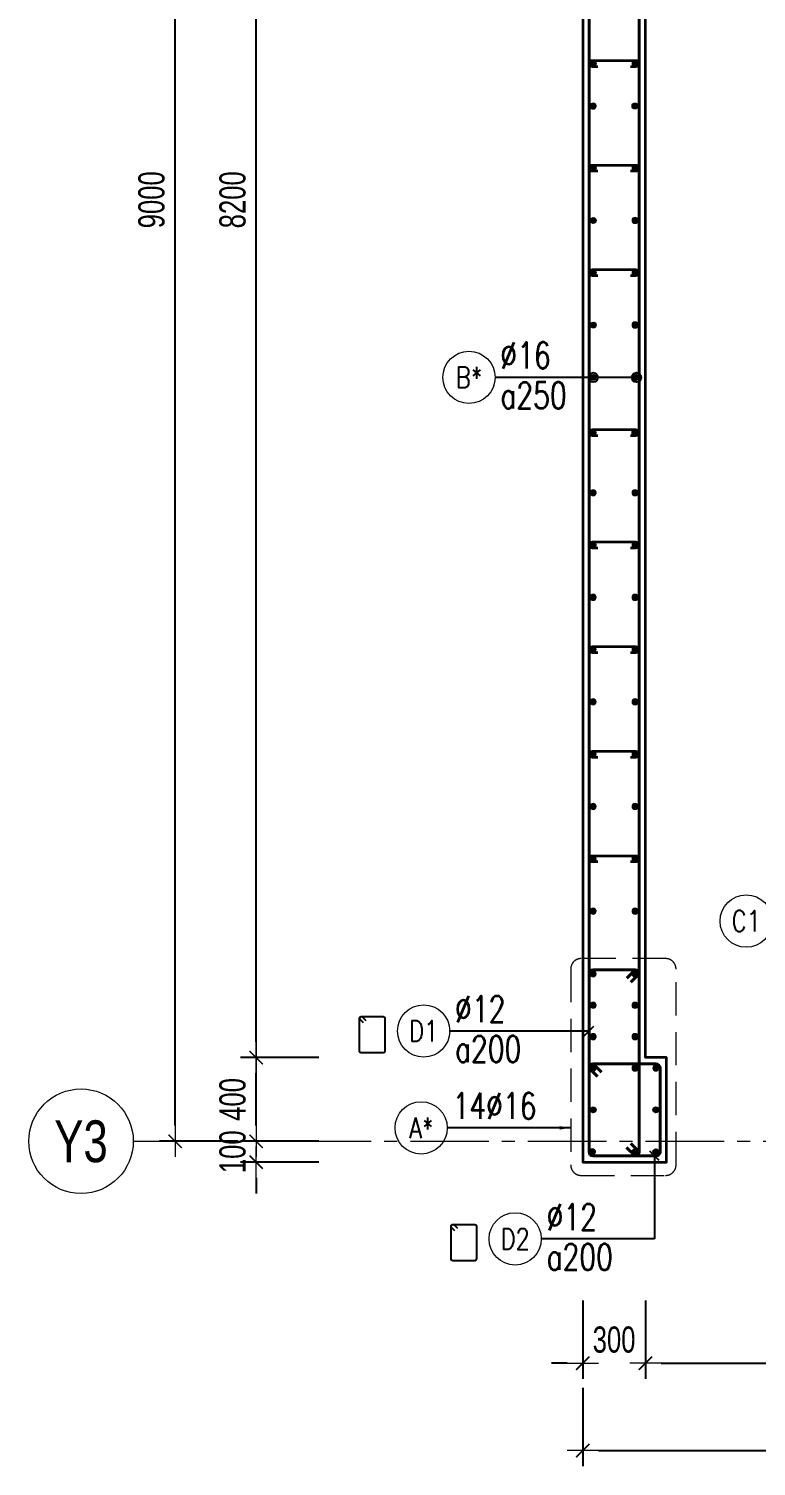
# Model space of a CAD drawing. Header units: millimetres. Extents: x 738475 to 1279438, y -34239 to 156422.
# Drawn here: x 1060104 to 1063583, y 48165 to 55035 of the extents above; entities that cross this region are included whole.
import ezdxf
from ezdxf.enums import TextEntityAlignment as Align

# ---------------------------------------------------------------- set-up
doc = ezdxf.new("R2010")
doc.units = ezdxf.units.MM
doc.header["$MEASUREMENT"] = 0
for name, pattern in [('HIDDEN2', [4.7625, 3.175, -1.5875]), ('HT_Dim Grid$0$CENTER2', [1.125, 0.75, -0.125, 0.125, -0.125]), ('HT_Grid$0$CENTER2', [1.125, 0.75, -0.125, 0.125, -0.125])]:
    doc.linetypes.add(name, pattern=pattern)
doc.layers.get('0').update_dxf_attribs({"lineweight": 20})
doc.layers.get('Defpoints').update_dxf_attribs({"color": 151, "lineweight": 9})
for name, color, linetype, lineweight in [('HT_Dim Grid$0$NDC_S_AXIS', 5, 'HT_Dim Grid$0$CENTER2', 13), ('HT_Dim Grid$0$NDC_S_SYMBOL', 1, 'Continuous', 15), ('HT_Dim Grid$0$NDC_S_TEXT SYMBOL', 7, 'Continuous', 20), ('HT_Grid$0$NDC_S_AXIS', 5, 'HT_Grid$0$CENTER2', 13), ('KC-LEADER', 153, 'Continuous', 18), ('KC-THEP', 6, 'Continuous', 40), ('NDC_S_DIM', 1, 'Continuous', 15), ('NDC_S_HIDDEN', 8, 'HIDDEN2', 13), ('NDC_S_LEADER', 1, 'Continuous', 15), ('NDC_S_REBAR', 4, 'Continuous', 35), ('NDC_S_STIRRUP', 4, 'Continuous', 40), ('NDC_S_VN TEXT', 7, 'Continuous', 20), ('NDC_S_WALL', 6, 'Continuous', 35)]:
    doc.layers.add(name, color=color, linetype=linetype, lineweight=lineweight)
doc.layers.add('Ligature', color=1, linetype='Continuous')
doc.styles.add('HT_Dim Grid$0$NDC_ANNO', font='', dxfattribs={"width": 0.8})
doc.styles.add('NDC_ARIAL', font='arial.ttf', dxfattribs={"width": 0.85})
doc.styles.add('NDC_DIM', font='', dxfattribs={"width": 0.75})
doc.styles.add('NDC_EN TXT', font='romans.shx', dxfattribs={"width": 0.8})
doc.styles.get('HT_Dim Grid$0$NDC_ANNO').set_extended_font_data('Dotum')
doc.styles.get('NDC_DIM').set_extended_font_data('Dotum')
doc.dimstyles.new('NDC_1-50', dxfattribs={"dimscale": 50, "dimtxt": 2.5, "dimasz": 1, "dimexe": 1.5, "dimexo": 0, "dimgap": 0.8, "dimtad": 1, "dimdec": 0, "dimdsep": 46, "dimtxsty": 'NDC_ARIAL', "dimblk": 'DIMMARK', "dimcen": 49999.938995, "dimdle": 1.5, "dimclrd": 1, "dimclre": 1, "dimclrt": 3, "dimadec": 0, "dimazin": 0, "dimtfac": 1, "dimtdec": 0, "dimtix": 1, "dimtmove": 2, "dimatfit": 3, "dimfxl": 1, "dimarcsym": 0})
doc.dimstyles.new('NDC_dim_30', dxfattribs={"dimscale": 30, "dimtxt": 2.5, "dimasz": 1.5, "dimexe": 1.5, "dimexo": 2.5, "dimgap": 1, "dimtad": 1, "dimdec": 0, "dimzin": 0, "dimdsep": 46, "dimtxsty": 'NDC_DIM', "dimblk": 'DIMMARK', "dimcen": 0.09, "dimdle": 1.2, "dimclrd": 1, "dimclre": 1, "dimclrt": 3, "dimadec": 0, "dimazin": 0, "dimtfac": 1, "dimtdec": 0, "dimtix": 1, "dimtofl": 0, "dimtmove": 0, "dimatfit": 3, "dimfxl": 6, "dimfxlon": 1, "dimtolj": 1, "dimtzin": 0, "dimarcsym": 0})
doc.dimstyles.new('NDC_dim_50', dxfattribs={"dimscale": 50, "dimtxt": 2.5, "dimasz": 1.5, "dimexe": 1.5, "dimexo": 2.5, "dimgap": 1, "dimtad": 1, "dimdec": 0, "dimzin": 0, "dimdsep": 46, "dimtxsty": 'NDC_DIM', "dimblk": 'DIMMARK', "dimcen": 0.09, "dimdle": 1.2, "dimclrd": 1, "dimclre": 1, "dimclrt": 3, "dimadec": 0, "dimazin": 0, "dimtfac": 1, "dimtdec": 0, "dimtix": 1, "dimtofl": 0, "dimtmove": 0, "dimatfit": 3, "dimfxl": 6, "dimfxlon": 1, "dimtolj": 1, "dimtzin": 0, "dimarcsym": 0})

# ---------------------------------------------------------------- blocks, each defined once
blk = doc.blocks.new('THEP')
at = {"layer": 'KC-LEADER', "color": 6}
blk.add_circle((0, 0), 14, dxfattribs=at)
at = {"layer": 'KC-THEP'}
for p, q in [((-14, 0), (14, 0)), ((9.9, 9.9), (-9.9, -9.9)), ((-9.9, 9.9), (9.9, -9.9)), ((0, 14), (0, -14))]:
    blk.add_line(p, q, dxfattribs=at)
blk = doc.blocks.new('DIMMARK')
at = {"layer": 'NDC_S_DIM', "color": 1}
blk.add_line((-1.5, 0), (1, 0), dxfattribs=at)
at = {"layer": 'NDC_S_DIM', "color": 2, "const_width": 0.1}
blk.add_lwpolyline([(-0.424, -0.424), (0.424, 0.424)], dxfattribs=at)
blk = doc.blocks.new('*U13')
blk.add_circle((-2.5, 0), 2.5)
at = {"layer": 'NDC_S_VN TEXT', "color": 3, "style": 'NDC_EN TXT', "width": 0.75}
blk.add_attdef('DK1', (0.5, 0.85), '', height=2.5, dxfattribs=at)
at = {"layer": 'NDC_S_VN TEXT', "color": 7, "style": 'NDC_EN TXT', "width": 0.8}
blk.add_attdef('SH2', text='', height=2, dxfattribs=at).set_placement((-2.5, 0), align=Align.MIDDLE)
blk = doc.blocks.new('*U11')
blk.add_circle((-2.5, 0), 2.5)
at = {"layer": 'NDC_S_VN TEXT', "color": 3, "style": 'NDC_EN TXT', "width": 0.75}
for tag, p in [('DK1', (0.5, 0.85)), ('KC1', (0.5, -2.97))]:
    blk.add_attdef(tag, p, '', height=2.5, dxfattribs=at)
at = {"layer": 'NDC_S_VN TEXT', "color": 7, "style": 'NDC_EN TXT', "width": 0.8}
blk.add_attdef('SH2', text='', height=2, dxfattribs=at).set_placement((-2.5, 0), align=Align.MIDDLE)
blk = doc.blocks.new('*U12')
blk.add_circle((-2.5, 0), 2.5)
at = {"layer": 'NDC_S_VN TEXT', "color": 3, "style": 'NDC_EN TXT', "width": 0.75}
for tag, p in [('DK1', (0.5, 0.85)), ('KC1', (0.5, -2.97))]:
    blk.add_attdef(tag, p, '', height=2.5, dxfattribs=at)
at = {"layer": 'NDC_S_VN TEXT', "color": 7, "style": 'NDC_EN TXT', "width": 0.8}
blk.add_attdef('SH2', text='', height=2, dxfattribs=at).set_placement((-2.5, 0), align=Align.MIDDLE)
blk = doc.blocks.new('*D758')
at = {"layer": 'Defpoints', "color": 0, "transparency": 16777216}
for p in [(1063053.3, 50539), (1062753.3, 50039), (1063053.3, 48656.8)]:
    blk.add_point(p, dxfattribs=at)
at = {"layer": 'NDC_S_DIM', "color": 1, "lineweight": -2, "transparency": 16777216}
for p, q in [((1062753.3, 48956.8), (1062753.3, 48581.8)), ((1063053.3, 48956.8), (1063053.3, 48581.8)), ((1062678.3, 48656.8), (1062603.3, 48656.8)), ((1063128.3, 48656.8), (1063203.3, 48656.8))]:
    blk.add_line(p, q, dxfattribs=at)
at = {"layer": 'NDC_S_DIM', "color": 1, "lineweight": -2, "transparency": 16777216, "xscale": 75, "yscale": 75, "zscale": 75}
blk.add_blockref('DIMMARK', (1062753.3, 48656.8), dxfattribs=at)
at = {"layer": 'NDC_S_DIM', "color": 1, "lineweight": -2, "transparency": 16777216, "xscale": 75, "yscale": 75, "zscale": 75, "rotation": 180}
blk.add_blockref('DIMMARK', (1063053.3, 48656.8), dxfattribs=at)
at = {"layer": 'NDC_S_DIM', "color": 3, "transparency": 16777216, "insert": (1062903.3, 48769.4), "char_height": 125, "attachment_point": 5, "style": 'NDC_DIM'}
blk.add_mtext('\\A1;300', dxfattribs=at)
blk = doc.blocks.new('*D759')
at = {"layer": 'Defpoints', "color": 0, "ltscale": 200, "transparency": 16777216}
for p in [(1063053.3, 50539), (1064503.3, 50539), (1064503.3, 48656.8)]:
    blk.add_point(p, dxfattribs=at)
at = {"layer": 'NDC_S_DIM', "color": 1, "lineweight": -2, "ltscale": 200, "transparency": 16777216}
for p, q in [((1063053.3, 48956.8), (1063053.3, 48581.8)), ((1064503.3, 48956.8), (1064503.3, 48581.8)), ((1063128.3, 48656.8), (1064428.3, 48656.8))]:
    blk.add_line(p, q, dxfattribs=at)
at = {"layer": 'NDC_S_DIM', "color": 1, "lineweight": -2, "ltscale": 200, "transparency": 16777216, "xscale": 75, "yscale": 75, "zscale": 75, "rotation": 180}
blk.add_blockref('DIMMARK', (1063053.3, 48656.8), dxfattribs=at)
at = {"layer": 'NDC_S_DIM', "color": 1, "lineweight": -2, "ltscale": 200, "transparency": 16777216, "xscale": 75, "yscale": 75, "zscale": 75}
blk.add_blockref('DIMMARK', (1064503.3, 48656.8), dxfattribs=at)
at = {"layer": 'NDC_S_DIM', "color": 3, "ltscale": 200, "transparency": 16777216, "insert": (1063778.3, 48769.4), "char_height": 125, "attachment_point": 5, "style": 'NDC_DIM'}
blk.add_mtext('\\A1;1450', dxfattribs=at)
blk = doc.blocks.new('*D763')
at = {"layer": 'Defpoints', "color": 0, "ltscale": 200, "transparency": 16777216}
for p in [(1062753.3, 49779.7), (1065753.3, 49497.3), (1065753.3, 48239.7)]:
    blk.add_point(p, dxfattribs=at)
at = {"layer": 'NDC_S_DIM', "color": 1, "lineweight": -2, "ltscale": 200, "transparency": 16777216}
for p, q in [((1062753.3, 48539.7), (1062753.3, 48164.7)), ((1065753.3, 48539.7), (1065753.3, 48164.7)), ((1062828.3, 48239.7), (1065678.3, 48239.7))]:
    blk.add_line(p, q, dxfattribs=at)
at = {"layer": 'NDC_S_DIM', "color": 1, "lineweight": -2, "ltscale": 200, "transparency": 16777216, "xscale": 75, "yscale": 75, "zscale": 75, "rotation": 180}
blk.add_blockref('DIMMARK', (1062753.3, 48239.7), dxfattribs=at)
at = {"layer": 'NDC_S_DIM', "color": 1, "lineweight": -2, "ltscale": 200, "transparency": 16777216, "xscale": 75, "yscale": 75, "zscale": 75}
blk.add_blockref('DIMMARK', (1065753.3, 48239.7), dxfattribs=at)
at = {"layer": 'NDC_S_DIM', "color": 3, "ltscale": 200, "transparency": 16777216, "insert": (1064253.3, 48352.3), "char_height": 125, "attachment_point": 5, "style": 'NDC_DIM'}
blk.add_mtext('\\A1;3000', dxfattribs=at)
blk = doc.blocks.new('*D776')
at = {"layer": 'Defpoints', "color": 0, "ltscale": 200, "transparency": 16777216}
for p in [(1061191.5, 50117.9), (1064061, 50117.9), (1064061, 49717.9)]:
    blk.add_point(p, dxfattribs=at)
at = {"layer": 'NDC_S_DIM', "color": 1, "lineweight": -2, "ltscale": 200, "transparency": 16777216}
for p, q in [((1061491.5, 50117.9), (1061116.5, 50117.9)), ((1061191.5, 49792.9), (1061191.5, 50042.9)), ((1061491.5, 49717.9), (1061116.5, 49717.9))]:
    blk.add_line(p, q, dxfattribs=at)
at = {"layer": 'NDC_S_DIM', "color": 1, "lineweight": -2, "ltscale": 200, "transparency": 16777216, "xscale": 75, "yscale": 75, "zscale": 75}
for p, rotation in [((1061191.5, 50117.9), 90), ((1061191.5, 49717.9), 270)]:
    blk.add_blockref('DIMMARK', p, dxfattribs=dict(at, rotation=rotation))
at = {"layer": 'NDC_S_DIM', "color": 3, "ltscale": 200, "transparency": 16777216, "insert": (1061079, 49917.9), "char_height": 125, "attachment_point": 5, "rotation": 90, "style": 'NDC_DIM'}
blk.add_mtext('\\A1;400', dxfattribs=at)
blk = doc.blocks.new('*D777')
at = {"layer": 'Defpoints', "color": 0, "ltscale": 200, "transparency": 16777216}
for p in [(1061191.5, 58317.9), (1062753.3, 58317.9), (1062753.3, 50117.9)]:
    blk.add_point(p, dxfattribs=at)
at = {"layer": 'NDC_S_DIM', "color": 1, "lineweight": -2, "ltscale": 200, "transparency": 16777216}
for p, q in [((1061491.5, 58317.9), (1061116.5, 58317.9)), ((1061191.5, 50192.9), (1061191.5, 58242.9)), ((1061491.5, 50117.9), (1061116.5, 50117.9))]:
    blk.add_line(p, q, dxfattribs=at)
at = {"layer": 'NDC_S_DIM', "color": 1, "lineweight": -2, "ltscale": 200, "transparency": 16777216, "xscale": 75, "yscale": 75, "zscale": 75}
for p, rotation in [((1061191.5, 58317.9), 90), ((1061191.5, 50117.9), 270)]:
    blk.add_blockref('DIMMARK', p, dxfattribs=dict(at, rotation=rotation))
at = {"layer": 'NDC_S_DIM', "color": 3, "ltscale": 200, "transparency": 16777216, "insert": (1061079, 54217.9), "char_height": 125, "attachment_point": 5, "rotation": 90, "style": 'NDC_DIM'}
blk.add_mtext('\\A1;8200', dxfattribs=at)
blk = doc.blocks.new('*D779')
at = {"layer": 'Defpoints', "color": 0, "ltscale": 200, "transparency": 16777216}
for p in [(1060804, 58717.9), (1062753.3, 58717.9), (1062753.3, 49717.9)]:
    blk.add_point(p, dxfattribs=at)
at = {"layer": 'NDC_S_DIM', "color": 1, "lineweight": -2, "ltscale": 200, "transparency": 16777216}
for p, q in [((1061104, 58717.9), (1060729, 58717.9)), ((1060804, 49792.9), (1060804, 58642.9)), ((1061104, 49717.9), (1060729, 49717.9))]:
    blk.add_line(p, q, dxfattribs=at)
at = {"layer": 'NDC_S_DIM', "color": 1, "lineweight": -2, "ltscale": 200, "transparency": 16777216, "xscale": 75, "yscale": 75, "zscale": 75}
for p, rotation in [((1060804, 58717.9), 90), ((1060804, 49717.9), 270)]:
    blk.add_blockref('DIMMARK', p, dxfattribs=dict(at, rotation=rotation))
at = {"layer": 'NDC_S_DIM', "color": 3, "ltscale": 200, "transparency": 16777216, "insert": (1060691.4, 54217.9), "char_height": 125, "attachment_point": 5, "rotation": 90, "style": 'NDC_DIM'}
blk.add_mtext('\\A1;9000', dxfattribs=at)
blk = doc.blocks.new('*U20')
at = {"layer": 'HT_Dim Grid$0$NDC_S_SYMBOL'}
blk.add_line((5, 0), (9, 0), dxfattribs=at)
blk.add_circle((0, 0), 5, dxfattribs=at)
at = {"layer": 'HT_Dim Grid$0$NDC_S_TEXT SYMBOL', "color": 7, "style": 'HT_Dim Grid$0$NDC_ANNO', "width": 0.8}
blk.add_attdef('GRID', text='', height=4, rotation=270, dxfattribs=at).set_placement((0, 0), align=Align.MIDDLE)
blk = doc.blocks.new('*D784')
at = {"layer": 'Defpoints', "color": 0, "ltscale": 200, "transparency": 16777216}
for p in [(1064061, 49717.9), (1061191.5, 49617.9), (1062753.3, 49617.9)]:
    blk.add_point(p, dxfattribs=at)
at = {"layer": 'NDC_S_DIM', "color": 1, "lineweight": -2, "ltscale": 200, "transparency": 16777216}
for p, q in [((1061191.5, 49792.9), (1061191.5, 49867.9)), ((1061491.5, 49717.9), (1061116.5, 49717.9)), ((1061491.5, 49617.9), (1061116.5, 49617.9)), ((1061191.5, 49542.9), (1061191.5, 49467.9))]:
    blk.add_line(p, q, dxfattribs=at)
at = {"layer": 'NDC_S_DIM', "color": 1, "lineweight": -2, "ltscale": 200, "transparency": 16777216, "xscale": 75, "yscale": 75, "zscale": 75}
for p, rotation in [((1061191.5, 49717.9), 270), ((1061191.5, 49617.9), 90)]:
    blk.add_blockref('DIMMARK', p, dxfattribs=dict(at, rotation=rotation))
at = {"layer": 'NDC_S_DIM', "color": 3, "ltscale": 200, "transparency": 16777216, "insert": (1061079, 49667.9), "char_height": 125, "attachment_point": 5, "rotation": 90, "style": 'NDC_DIM'}
blk.add_mtext('\\A1;100', dxfattribs=at)

msp = doc.modelspace()

# ---------------------------------------------------------------- linework, layer by layer
at = {"layer": 'HT_Grid$0$NDC_S_AXIS', "ltscale": 500}
msp.add_line((1060803.973, 49717.916), (1079616.991, 49717.916), dxfattribs=at)
at = {"layer": 'Ligature'}
for points in [[(1061704.487, 50283.956), (1061688.521, 50299.922, -0.66817864), (1061694.295, 50313.86), (1061798.924, 50313.86, -0.41421356), (1061807.089, 50305.695), (1061807.088, 50148.587, -0.41421356), (1061798.924, 50140.422), (1061694.295, 50140.422, -0.41421356), (1061686.13, 50148.587), (1061686.13, 50305.695, -0.66817864), (1061700.068, 50311.468), (1061716.034, 50295.502)], [(1062142.299, 49290.354), (1062126.334, 49306.32, -0.66817864), (1062132.107, 49320.258), (1062236.736, 49320.258, -0.41421356), (1062244.901, 49312.094), (1062244.901, 49154.986, -0.41421356), (1062236.736, 49146.821), (1062132.107, 49146.821, -0.41421356), (1062123.942, 49154.986), (1062123.942, 49312.094, -0.66817864), (1062137.88, 49317.867), (1062153.846, 49301.901)]]:
    msp.add_lwpolyline(points, format="xyb", dxfattribs=at)
at = {"layer": 'NDC_S_HIDDEN', "ltscale": 50}
msp.add_lwpolyline([(1062745.947, 49554.828), (1063149.583, 49554.828, 0.41421356), (1063199.583, 49604.828), (1063199.583, 50541.304, 0.41421356), (1063149.583, 50591.304), (1062745.947, 50591.304, 0.41421356), (1062695.947, 50541.304), (1062695.947, 49604.828, 0.41421356)], format="xyb", close=True, dxfattribs=at)
at = {"layer": 'NDC_S_REBAR'}
for points in [[(1062824.914, 54854.162), (1062799.914, 54854.162, -1), (1062799.914, 54884.162), (1063006.938, 54884.162, -1), (1063006.938, 54854.162), (1062981.938, 54854.162)], [(1062824.914, 54354.162), (1062799.914, 54354.162, -1), (1062799.914, 54384.162), (1063006.938, 54384.162, -1), (1063006.938, 54354.162), (1062981.938, 54354.162)], [(1062824.914, 53854.162), (1062799.914, 53854.162, -1), (1062799.914, 53884.162), (1063006.938, 53884.162, -1), (1063006.938, 53854.162), (1062981.938, 53854.162)], [(1062824.914, 53089.78), (1062799.914, 53089.78, -1), (1062799.914, 53119.78), (1063006.938, 53119.78, -1), (1063006.938, 53089.78), (1062981.938, 53089.78)], [(1062824.886, 52552.916), (1062799.886, 52552.916, -1), (1062799.886, 52582.916), (1063006.91, 52582.916, -1), (1063006.91, 52552.916), (1062981.91, 52552.916)], [(1062824.886, 52052.916), (1062799.886, 52052.916, -1), (1062799.886, 52082.916), (1063006.91, 52082.916, -1), (1063006.91, 52052.916), (1062981.91, 52052.916)], [(1062824.886, 51552.916), (1062799.886, 51552.916, -1), (1062799.886, 51582.916), (1063006.91, 51582.916, -1), (1063006.91, 51552.916), (1062981.91, 51552.916)], [(1062824.886, 51052.916), (1062799.886, 51052.916, -1), (1062799.886, 51082.916), (1063006.91, 51082.916, -1), (1063006.91, 51052.916), (1062981.91, 51052.916)]]:
    msp.add_lwpolyline(points, format="xyb", dxfattribs=at)
at = {"layer": 'NDC_S_STIRRUP'}
for points in [[(1062983.349, 49707.916), (1063023.349, 49667.916, -0.41421356), (1063003.349, 49647.916), (1062803.349, 49647.916, -0.41421356), (1062783.349, 49667.916), (1062783.349, 58767.916, -0.41421356), (1062803.349, 58787.916), (1063003.349, 58787.916, -0.41421356), (1063023.349, 58767.916), (1063023.349, 49667.916, -0.41421356), (1063003.349, 49647.916), (1062963.349, 49687.916)], [(1062983.459, 50477.916), (1063023.459, 50517.916, 0.41421356), (1063003.459, 50537.916), (1062803.459, 50537.916, 0.41421356), (1062783.459, 50517.916), (1062783.349, 49667.916, 0.41421356), (1062803.349, 49647.916), (1063003.349, 49647.916, 0.41421356), (1063023.349, 49667.916), (1063023.459, 50517.916, 0.41421356), (1063003.459, 50537.916), (1062963.459, 50497.916)], [(1062843.349, 50047.916), (1062803.349, 50087.916, 0.41421356), (1062783.349, 50067.916), (1062783.349, 49667.916, 0.41421356), (1062803.349, 49647.916), (1063103.349, 49647.916, 0.41421356), (1063123.349, 49667.916), (1063123.349, 50067.916, 0.41421356), (1063103.349, 50087.916), (1062803.349, 50087.916, 0.41421356), (1062783.349, 50067.916), (1062823.349, 50027.916)]]:
    msp.add_lwpolyline(points, format="xyb", dxfattribs=at)
at = {"layer": 'NDC_S_WALL'}
msp.add_lwpolyline([(1063153.349, 57017.916), (1063153.349, 57317.916), (1063053.349, 57317.916), (1063053.349, 58817.916), (1062753.349, 58817.916), (1062753.349, 49617.916), (1063153.349, 49617.916), (1063153.349, 50117.916), (1063053.349, 50117.916), (1063053.349, 57017.916), (1063153.349, 57017.916)], dxfattribs=at)

# ---------------------------------------------------------------- block references
at = {"layer": 'HT_Dim Grid$0$NDC_S_AXIS'}
ref = msp.add_blockref('*U20', (1060353.973, 49717.916), dxfattribs=dict(at, xscale=50, yscale=50, zscale=150))
ref.add_attrib('GRID', 'Y3', dxfattribs={"layer": 'HT_Dim Grid$0$NDC_S_TEXT SYMBOL', "color": 7, "height": 200, "style": 'HT_Dim Grid$0$NDC_ANNO', "width": 0.8}).set_placement((1060353.973, 49717.916), align=Align.MIDDLE)
at = {"layer": 'KC-THEP'}
for p, rotation in [((1062803.377, 54869.162), 189.6685644363809), ((1063003.349, 54666.369), 189.6685644363809), ((1062803.377, 54369.162), 189.6685644363809), ((1062803.377, 54119.162), 189.6685644363809), ((1062803.377, 53869.162), 189.6685644363809), ((1062803.377, 53619.162), 189.6685644363809), ((1062803.377, 53369.162), 189.6685644363809), ((1063003.349, 53105.08), 189.6685644363809), ((1062803.349, 49867.916), 9.668564436380946), ((1062803.349, 49867.916), 9.668564436380946), ((1063103.332, 49867.916), 9.668564436380946), ((1063103.332, 49867.916), 9.668564436380946), ((1063003.349, 49667.916), 189.6685644363809), ((1063003.349, 49667.916), 189.6685644363809), ((1063103.349, 49667.916), 189.6685644363809)]:
    msp.add_blockref('THEP', p, dxfattribs=dict(at, rotation=rotation))
at = {"layer": 'KC-THEP', "xscale": -1, "rotation": 350.3314355636191}
for p in [(1063003.349, 54869.462), (1062803.377, 54666.068), (1063003.349, 54369.462), (1063003.349, 54119.462), (1063003.349, 53869.462), (1063003.349, 53619.462), (1063003.349, 53369.462), (1062803.377, 53104.78), (1062803.349, 52817.916), (1063003.349, 52817.916), (1062803.349, 52567.916), (1063003.349, 52567.916), (1062803.349, 52317.916), (1063003.349, 52317.916), (1062803.349, 52067.916), (1063003.349, 52067.916), (1062803.349, 51817.916), (1063003.349, 51817.916), (1062803.349, 51567.916), (1063003.349, 51567.916), (1062803.349, 51317.916), (1063003.349, 51317.916), (1062803.349, 51067.916), (1063003.349, 51067.916), (1062803.349, 50817.916), (1063003.349, 50817.916), (1062803.349, 50517.916), (1063003.349, 50517.916), (1062803.349, 50367.916), (1063003.349, 50367.916), (1062803.349, 50217.916), (1063003.349, 50217.916), (1062803.349, 50067.916), (1062803.349, 50067.916), (1063003.349, 50067.916), (1063003.349, 50067.916), (1063103.349, 50067.916), (1062799.836, 49667.916), (1062799.836, 49667.916)]:
    msp.add_blockref('THEP', p, dxfattribs=at)
at = {"layer": 'NDC_S_VN TEXT', "xscale": 50, "yscale": 50, "zscale": 50}
for name, p, values in [('*U11', (1062334.43, 53369.162), {'SH2': 'B*', 'DK1': '%%C16', 'KC1': 'a250'}), ('*U12', (1063660.179, 50770.402), {'SH2': 'C1', 'DK1': '%%c8', 'KC1': 'a500x500'}), ('*U11', (1062117.412, 50244.957), {'SH2': 'D1', 'DK1': '%%C12', 'KC1': 'a200'}), ('*U13', (1062105.608, 49782.066), {'SH2': 'A*', 'DK1': '14%%C16'}), ('*U11', (1062555.224, 49251.355), {'SH2': 'D2', 'DK1': '%%C12', 'KC1': 'a200'})]:
    msp.add_blockref(name, p, dxfattribs=at).add_auto_attribs(values)

# ---------------------------------------------------------------- dimensions: what is measured, and where the dimension line sits
at = {"layer": 'NDC_S_DIM', "ltscale": 200}
for base, p1, p2, picture, middle in [((1060803.973, 58717.916), (1062753.349, 49717.916), (1062753.349, 58717.916), '*D779', (1060691.388, 54217.916)), ((1061191.543, 50117.916), (1064061.018, 49717.916), (1064061.018, 50117.916), '*D776', (1061078.959, 49917.916))]:
    dim = msp.add_linear_dim(base=base, p1=p1, p2=p2, angle=90, dimstyle='NDC_dim_50', dxfattribs=at)
    dim.commit()
    dim.dimension.update_dxf_attribs({"geometry": picture, "text_midpoint": middle})
for base, p1, p2, picture, middle in [((1061191.543, 58317.916), (1062753.349, 50117.916), (1062753.349, 58317.916), '*D777', (1061078.959, 54217.916)), ((1061191.543, 49617.916), (1064061.018, 49717.916), (1062753.349, 49617.916), '*D784', (1061078.959, 49667.916))]:
    dim = msp.add_linear_dim(base=base, p1=p1, p2=p2, angle=90, dimstyle='NDC_dim_50', override={"dimtmove": 1}, dxfattribs=at)
    dim.commit()
    dim.dimension.update_dxf_attribs({"geometry": picture, "text_midpoint": middle})
at = {"layer": 'NDC_S_DIM'}
dim = msp.add_linear_dim(base=(1063053.349, 48656.825), p1=(1062753.349, 50039.049), p2=(1063053.349, 50539.049), dimstyle='NDC_dim_50', dxfattribs=at)
dim.commit()
dim.dimension.update_dxf_attribs({"geometry": '*D758', "text_midpoint": (1062903.349, 48769.41)})
at = {"layer": 'NDC_S_DIM', "ltscale": 200}
for base, p1, p2, picture, middle in [((1064503.349, 48656.825), (1063053.349, 50539.049), (1064503.349, 50539.049), '*D759', (1063778.349, 48769.41)), ((1065753.349, 48239.68), (1062753.349, 49779.651), (1065753.349, 49497.255), '*D763', (1064253.349, 48352.265))]:
    dim = msp.add_linear_dim(base=base, p1=p1, p2=p2, dimstyle='NDC_dim_50', override={"dimtmove": 1}, dxfattribs=at)
    dim.commit()
    dim.dimension.update_dxf_attribs({"geometry": picture, "text_midpoint": middle})

# ---------------------------------------------------------------- leaders
at = {"layer": 'NDC_S_LEADER'}
for points, override in [([(1063010.401, 53369.162), (1062334.43, 53369.162)], {"dimtad": 0, "dimldrblk": 'Origin'}), ([(1062803.377, 53369.162), (1062334.43, 53369.162)], {"dimtad": 0, "dimldrblk": 'Origin'}), ([(1062783.349, 50244.957), (1062115.337, 50244.957)], {"dimtad": 0, "dimldrblk": 'Oblique'}), ([(1063096.815, 49647.916), (1063096.815, 49251.355), (1062555.224, 49251.355)], {"dimgap": 1, "dimtad": 0, "dimldrblk": 'Oblique'})]:
    msp.add_leader(points, dimstyle='NDC_dim_30', override=override, dxfattribs=at)
msp.add_leader([(1062693.736, 49782.066), (1062105.608, 49782.066)], dimstyle='NDC_1-50', dxfattribs=at)

doc.saveas('drawing.dxf')
